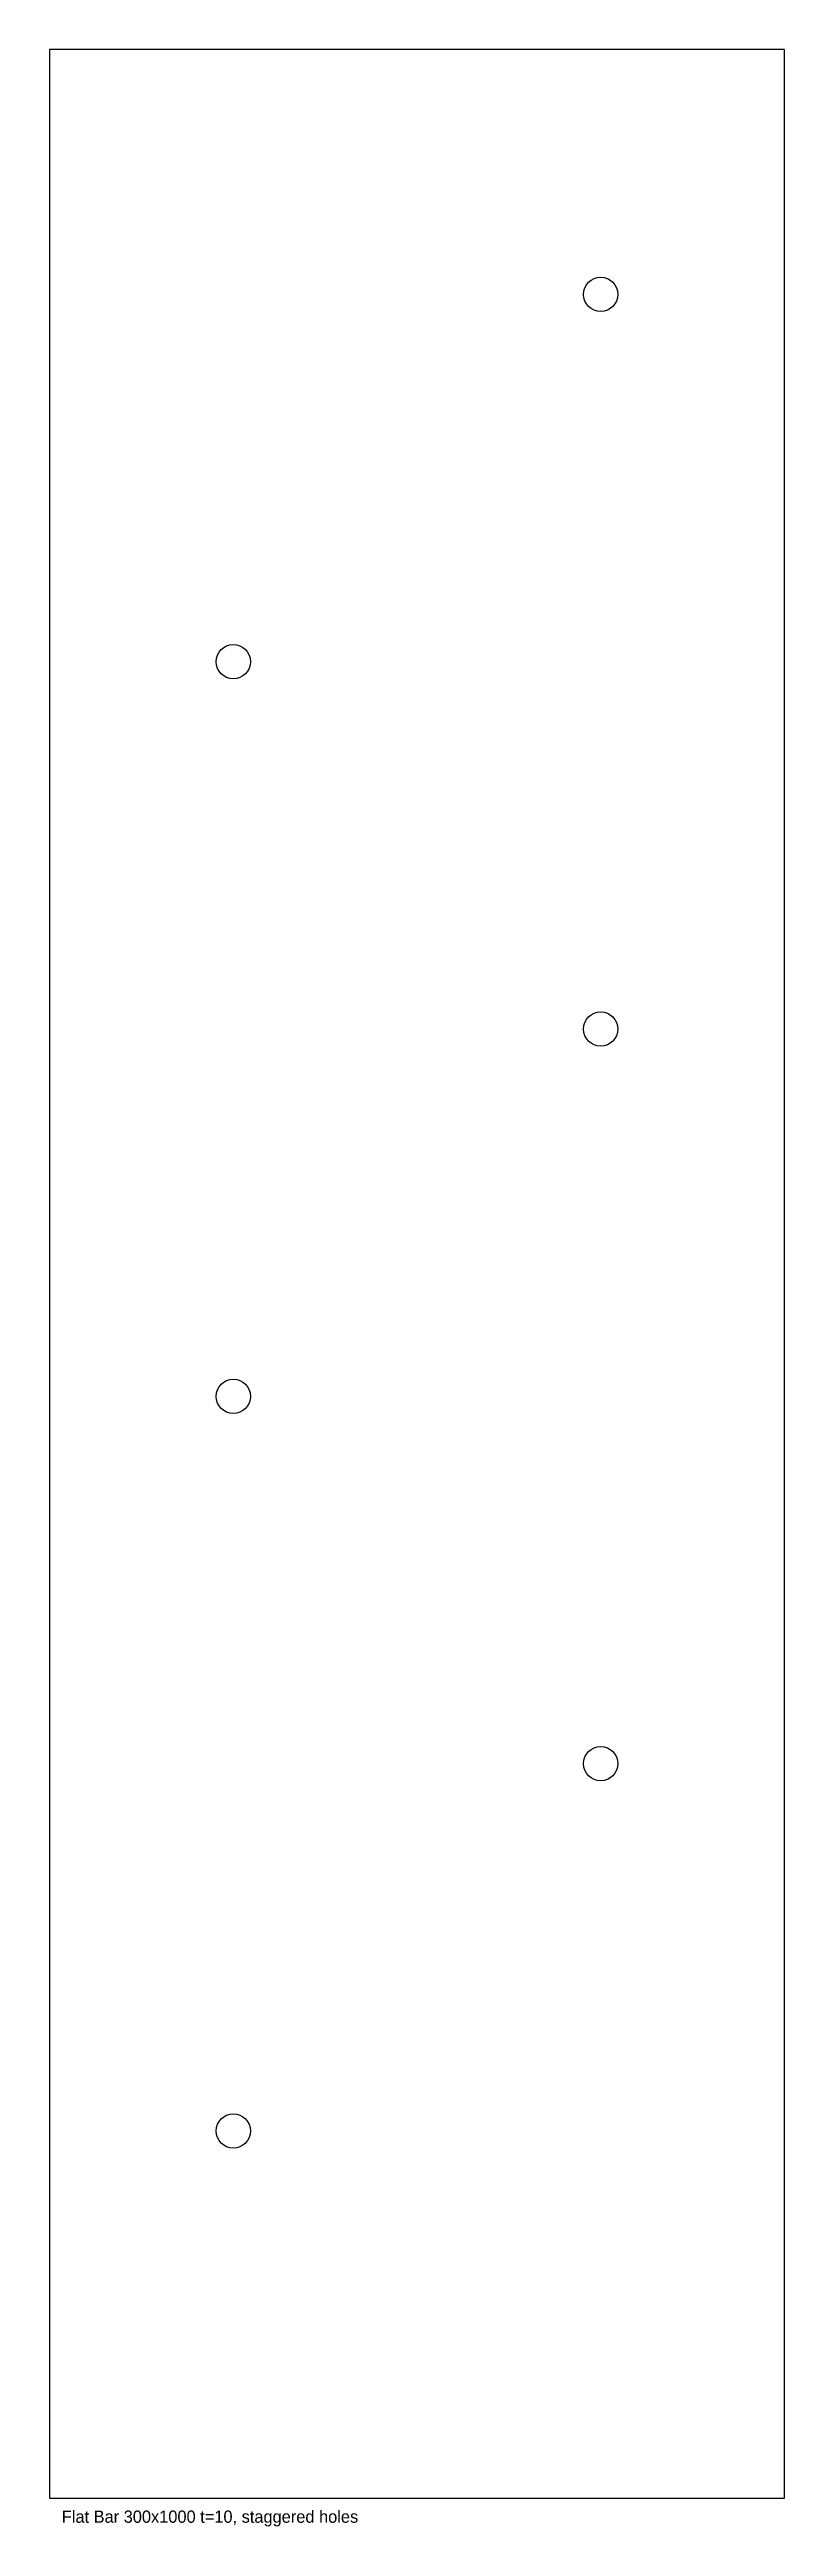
# Model space of a CAD drawing. Extents: x 0 to 300, y -12 to 1000.
import ezdxf

# ---------------------------------------------------------------- set-up
doc = ezdxf.new("R2010")
doc.units = 0
for name, color, linetype in [('HOLES', 1, 'CONTINUOUS'), ('NOTES', 2, 'CONTINUOUS'), ('OUTLINE', 7, 'CONTINUOUS')]:
    doc.layers.add(name, color=color, linetype=linetype)

msp = doc.modelspace()

# ---------------------------------------------------------------- linework, layer by layer
at = {"layer": 'HOLES'}
for centre in [(225, 900), (75, 750), (225, 600), (75, 450), (225, 300), (75, 150)]:
    msp.add_circle(centre, 7, dxfattribs=at)
at = {"layer": 'OUTLINE'}
for p, q in [((300, 1000), (0, 1000)), ((0, 1000), (0, 0)), ((300, 0), (300, 1000)), ((0, 0), (300, 0))]:
    msp.add_line(p, q, dxfattribs=at)

# ---------------------------------------------------------------- texts
at = {"layer": 'NOTES'}
msp.add_text('Flat Bar 300x1000 t=10, staggered holes', height=5, dxfattribs=at).set_placement((5, -10))

doc.saveas('drawing.dxf')
